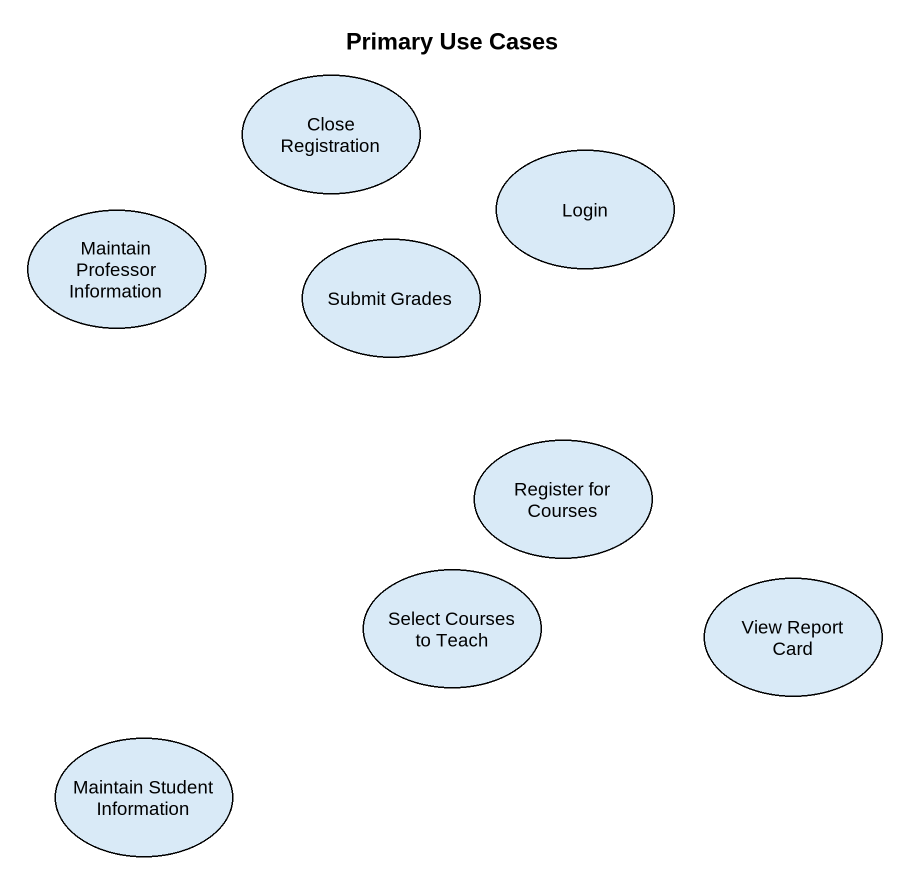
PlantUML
@startuml
title Primary Use Cases
usecase "Close Registration" as Close_Registration
usecase Login
usecase "Maintain Professor Information" as Maintain_Professor
usecase "Submit Grades" as Submit_Grades
usecase "Register for Courses" as Register_for_Courses
usecase "Select Courses to Teach" as Select_Courses_to_Teach
usecase "View Report Card" as View_Report_Card
usecase "Maintain Student Information" as Maintain_Student_Information
@enduml
